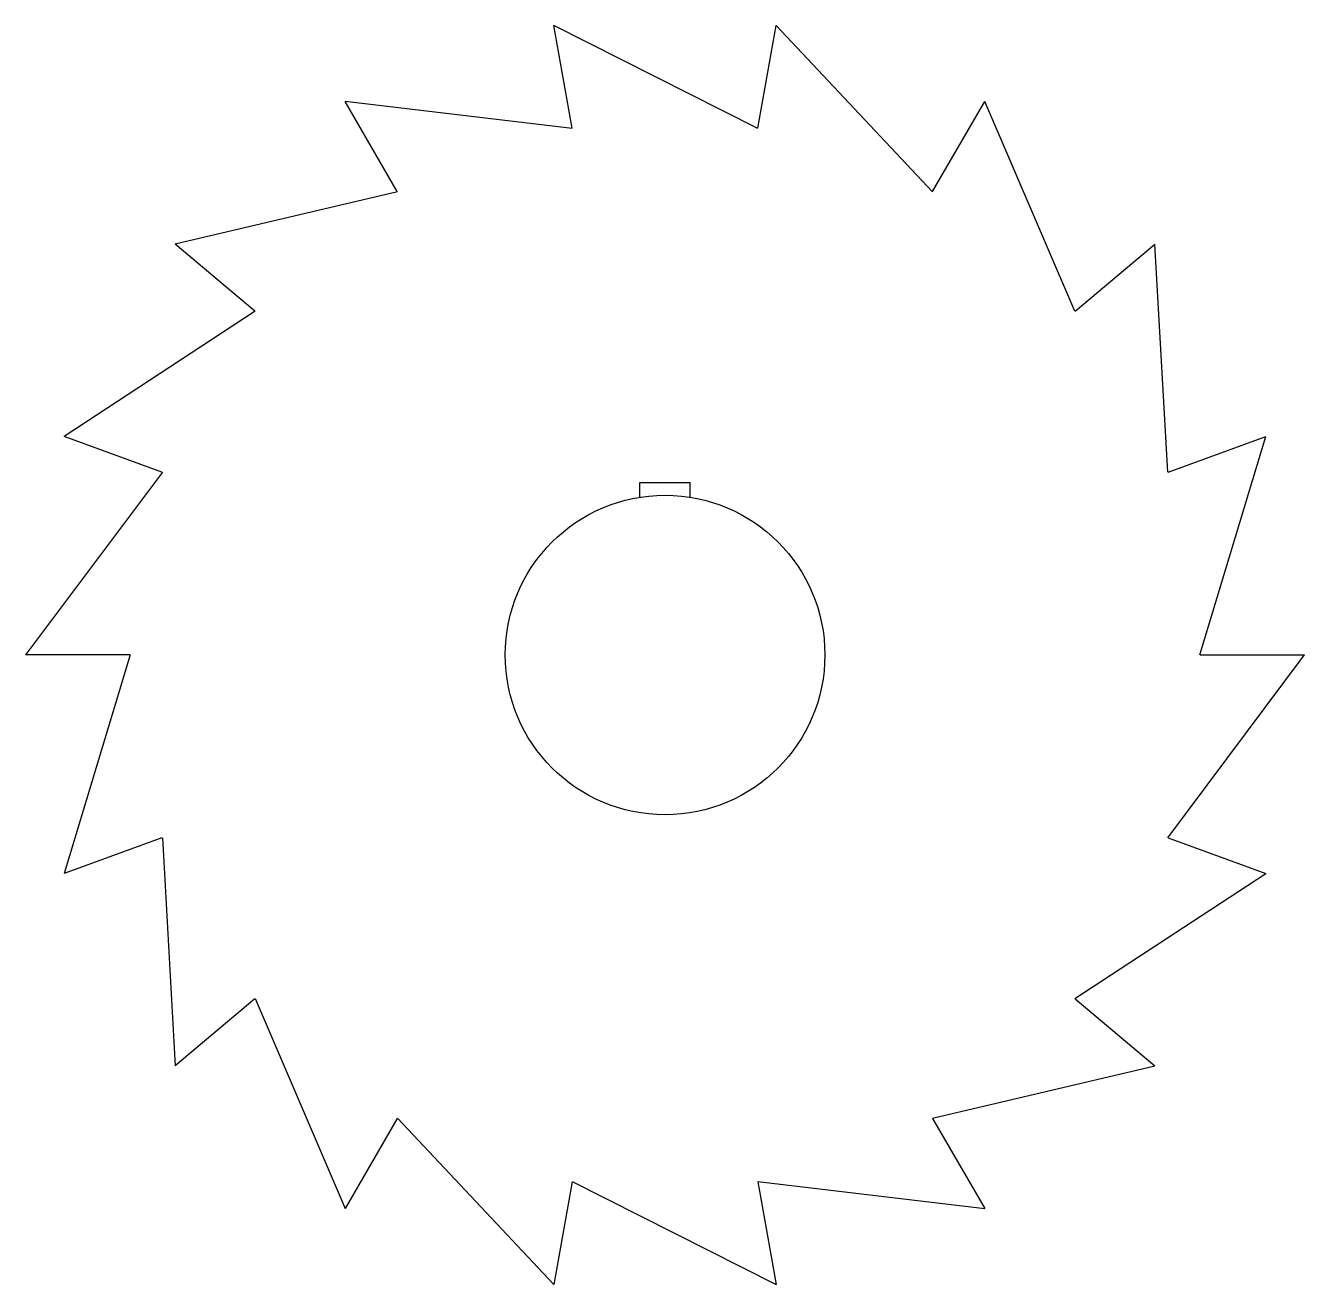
# Model space of a CAD drawing. Header units: millimetres. Extents: x 3174 to 3326, y 1525 to 1675.
import ezdxf

# ---------------------------------------------------------------- set-up
doc = ezdxf.new("R2010")
doc.units = ezdxf.units.MM

msp = doc.modelspace()

# ---------------------------------------------------------------- linework, layer by layer
for p, q in [((3238.88, 1662.74), (3236.73, 1674.93)), ((3260.97, 1662.7), (3236.73, 1674.93)), ((3260.98, 1662.74), (3263.13, 1674.93)), ((3281.72, 1655.14), (3263.13, 1674.93)), ((3218.11, 1655.19), (3211.92, 1665.9)), ((3238.89, 1662.7), (3211.92, 1665.9)), ((3281.74, 1655.19), (3287.93, 1665.9)), ((3298.64, 1640.95), (3287.93, 1665.9)), ((3218.14, 1655.14), (3191.7, 1648.94)), ((3201.18, 1640.98), (3191.7, 1648.94)), ((3298.67, 1640.98), (3308.15, 1648.94)), ((3309.68, 1621.83), (3308.15, 1648.94)), ((3201.22, 1640.95), (3178.5, 1626.07)), ((3190.13, 1621.84), (3178.5, 1626.07)), ((3309.72, 1621.84), (3321.35, 1626.07)), ((3313.51, 1600.08), (3321.35, 1626.07)), ((3190.18, 1621.83), (3173.92, 1600.08)), ((3246.93, 1618.84), (3246.93, 1620.6)), ((3246.93, 1620.6), (3252.93, 1620.6)), ((3252.93, 1618.84), (3252.93, 1620.6)), ((3186.3, 1600.08), (3173.92, 1600.08)), ((3186.34, 1600.08), (3178.5, 1574.08)), ((3309.68, 1578.33), (3325.94, 1600.08)), ((3313.56, 1600.08), (3325.94, 1600.08)), ((3190.13, 1578.32), (3178.5, 1574.08)), ((3190.18, 1578.33), (3191.7, 1551.22)), ((3309.72, 1578.32), (3321.35, 1574.08)), ((3298.64, 1559.21), (3321.35, 1574.08)), ((3201.18, 1559.18), (3191.7, 1551.22)), ((3201.22, 1559.21), (3211.92, 1534.25)), ((3298.67, 1559.18), (3308.15, 1551.22)), ((3281.72, 1545.01), (3308.15, 1551.22)), ((3218.11, 1544.97), (3211.92, 1534.25)), ((3218.14, 1545.01), (3236.73, 1525.23)), ((3281.74, 1544.97), (3287.93, 1534.25)), ((3238.88, 1537.41), (3236.73, 1525.23)), ((3238.89, 1537.46), (3263.13, 1525.23)), ((3260.97, 1537.46), (3287.93, 1534.25)), ((3260.98, 1537.41), (3263.13, 1525.23))]:
    msp.add_line(p, q)
msp.add_circle((3249.93, 1600.08), 19)

doc.saveas('drawing.dxf')
